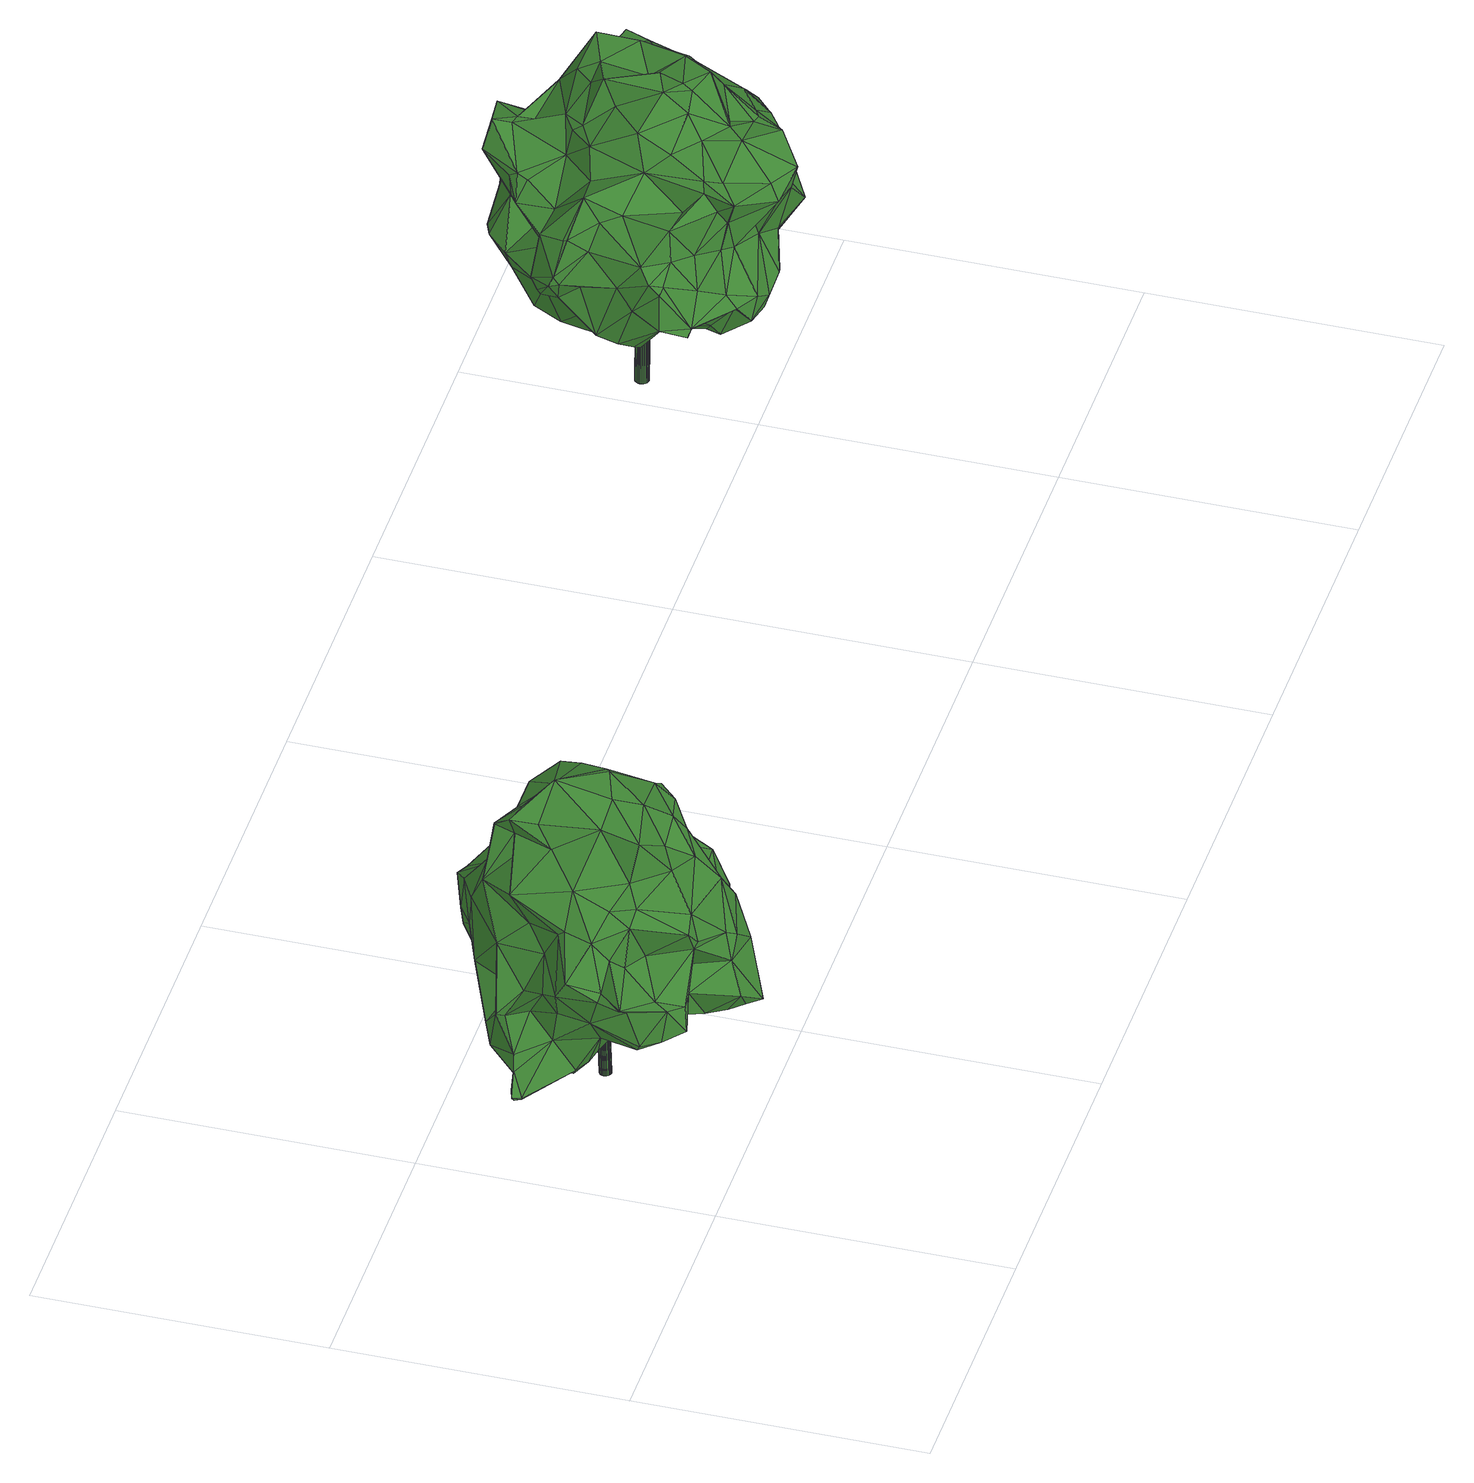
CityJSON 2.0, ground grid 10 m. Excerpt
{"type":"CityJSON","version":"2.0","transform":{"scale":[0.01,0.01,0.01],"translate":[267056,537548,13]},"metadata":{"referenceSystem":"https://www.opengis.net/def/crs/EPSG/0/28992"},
"CityObjects":{
"tree1":{"type":"SolitaryVegetationObject","attributes":{"gtid":385,"crown_width_m":9.72,"crown_median_z":18.6,"crown_r50_m":0.351,"crown_porosity":0.893,"trunk_H_m":5.38,"trunk_DBH_m":0.397,"trunk_radius_m":0.198,"trunk_base_height_m":13.22,"original_gtid":"386"},"geometry":[{"type":"Solid","lod":"3","boundaries":[[[[0,1,2]],[[3,4,5]],[[6,7,8]],[[9,10,11]],[[12,13,14]],[[15,16,17]],[[16,15,18]],[[19,20,21]],[[22,23,24]],[[25,26,27]],[[28,13,29]],[[12,29,13]],[[30,31,27]],[[32,31,30]],[[7,6,33]],[[34,35,36]],[[37,38,39]],[[40,41,35]],[[42,9,11]],[[38,43,44]],[[10,45,46]],[[47,48,49]],[[50,43,51]],[[29,12,52]],[[14,13,28]],[[53,54,55]],[[5,56,24]],[[57,54,58]],[[59,60,61]],[[62,63,64]],[[62,64,65]],[[66,55,67]],[[67,68,69]],[[70,0,71]],[[72,52,73]],[[74,72,73]],[[34,75,55]],[[1,76,36]],[[77,78,79]],[[80,81,82]],[[83,84,85]],[[57,86,54]],[[87,48,30]],[[5,4,88]],[[89,79,90]],[[89,90,91]],[[92,93,94]],[[68,67,95]],[[10,9,45]],[[37,62,51]],[[38,37,43]],[[96,97,98]],[[71,96,98]],[[99,100,101]],[[79,89,77]],[[44,43,50]],[[58,53,102]],[[103,90,79]],[[104,105,106]],[[107,108,109]],[[107,109,110]],[[111,112,113]],[[16,47,114]],[[91,115,116]],[[117,103,118]],[[117,118,115]],[[42,73,9]],[[119,120,121]],[[6,121,120]],[[27,122,30]],[[123,36,41]],[[123,41,124]],[[60,124,61]],[[123,125,1]],[[51,65,50]],[[16,126,17]],[[114,55,127]],[[72,86,128]],[[129,69,130]],[[96,71,0]],[[123,1,36]],[[37,51,43]],[[58,54,53]],[[38,131,71]],[[132,98,133]],[[134,135,136]],[[110,137,106]],[[82,138,139]],[[82,81,140]],[[141,81,80]],[[142,81,141]],[[26,40,143]],[[87,30,122]],[[144,92,119]],[[134,136,145]],[[7,40,26]],[[7,26,25]],[[82,146,80]],[[1,0,76]],[[56,88,18]],[[147,97,148]],[[103,135,134]],[[148,6,120]],[[118,149,115]],[[91,117,115]],[[83,150,151]],[[111,150,152]],[[24,11,22]],[[88,4,153]],[[88,153,18]],[[89,111,152]],[[112,111,89]],[[91,112,89]],[[29,52,128]],[[154,106,105]],[[155,4,3]],[[90,117,91]],[[103,117,90]],[[107,156,157]],[[107,157,108]],[[108,157,139]],[[158,99,45]],[[52,72,128]],[[9,73,45]],[[67,69,66]],[[66,69,129]],[[79,135,103]],[[78,135,79]],[[19,70,44]],[[159,110,109]],[[27,8,25]],[[7,25,8]],[[36,102,34]],[[104,106,137]],[[104,137,28]],[[160,129,130]],[[161,162,163]],[[163,162,17]],[[161,163,164]],[[15,165,18]],[[47,16,18]],[[45,99,46]],[[24,42,11]],[[147,166,97]],[[5,24,3]],[[34,167,35]],[[139,157,146]],[[168,169,170]],[[86,95,171]],[[74,172,72]],[[168,173,103]],[[69,68,130]],[[103,134,168]],[[145,168,134]],[[26,143,122]],[[26,122,27]],[[64,50,65]],[[174,160,56]],[[144,135,78]],[[10,22,11]],[[44,70,71]],[[55,54,175]],[[67,55,175]],[[146,149,80]],[[142,140,81]],[[105,151,154]],[[44,50,19]],[[64,19,50]],[[73,42,176]],[[44,131,38]],[[177,178,138]],[[179,135,144]],[[170,141,80]],[[170,118,173]],[[32,30,48]],[[112,180,113]],[[151,105,84]],[[38,98,39]],[[137,100,14]],[[75,53,55]],[[87,122,181]],[[143,181,122]],[[182,169,32]],[[175,171,95]],[[159,99,101]],[[140,177,82]],[[62,104,63]],[[180,107,154]],[[156,107,180]],[[28,137,14]],[[10,178,22]],[[73,158,45]],[[179,136,135]],[[119,179,144]],[[77,92,78]],[[78,92,144]],[[170,173,168]],[[92,77,93]],[[179,121,183]],[[83,184,150]],[[94,184,132]],[[40,35,143]],[[124,33,61]],[[15,162,165]],[[162,164,165]],[[24,185,42]],[[181,35,167]],[[181,143,35]],[[76,0,186]],[[76,186,36]],[[61,33,6]],[[155,187,48]],[[106,154,110]],[[1,125,2]],[[59,2,125]],[[142,155,3]],[[3,140,142]],[[172,68,95]],[[170,80,118]],[[140,3,23]],[[115,149,156]],[[157,156,149]],[[177,140,23]],[[177,23,188]],[[132,184,189]],[[190,17,126]],[[105,104,62]],[[190,66,17]],[[148,191,59]],[[110,154,107]],[[44,71,131]],[[18,165,56]],[[164,162,161]],[[15,17,162]],[[190,55,66]],[[180,154,113]],[[103,173,118]],[[32,187,141]],[[142,187,155]],[[142,141,187]],[[121,179,192]],[[121,192,119]],[[91,116,112]],[[114,127,16]],[[36,186,102]],[[183,136,179]],[[148,193,191]],[[194,191,193]],[[183,145,136]],[[183,31,145]],[[195,196,64]],[[97,193,148]],[[194,193,97]],[[171,54,86]],[[177,138,82]],[[180,112,116]],[[129,17,66]],[[160,17,129]],[[163,17,160]],[[10,46,197]],[[157,149,146]],[[156,116,115]],[[118,80,149]],[[71,98,38]],[[97,133,98]],[[72,95,86]],[[172,95,72]],[[58,102,186]],[[139,146,82]],[[175,54,171]],[[159,109,108]],[[139,138,198]],[[159,197,46]],[[197,178,10]],[[190,126,127]],[[55,190,127]],[[37,84,62]],[[105,62,84]],[[2,191,194]],[[2,59,191]],[[74,176,172]],[[73,176,74]],[[172,176,68]],[[195,64,29]],[[188,178,177]],[[159,137,110]],[[159,101,137]],[[180,116,156]],[[46,99,159]],[[27,31,8]],[[183,8,31]],[[119,192,179]],[[48,187,32]],[[121,8,183]],[[121,6,8]],[[62,65,51]],[[111,113,150]],[[92,94,119]],[[40,124,41]],[[119,94,147]],[[158,100,99]],[[94,133,166]],[[94,166,147]],[[104,28,63]],[[14,52,12]],[[34,53,75]],[[175,95,67]],[[124,125,123]],[[124,60,125]],[[152,94,93]],[[164,163,174]],[[165,164,174]],[[165,174,56]],[[163,160,174]],[[58,186,57]],[[0,57,186]],[[56,5,88]],[[7,33,40]],[[124,40,33]],[[94,152,184]],[[152,150,184]],[[189,184,83]],[[84,83,151]],[[39,199,37]],[[48,200,155]],[[4,155,200]],[[200,153,4]],[[18,153,47]],[[189,39,98]],[[189,98,132]],[[73,100,158]],[[52,100,73]],[[166,133,97]],[[64,63,29]],[[28,29,63]],[[97,96,194]],[[148,61,6]],[[0,2,194]],[[0,194,96]],[[128,86,20]],[[148,59,61]],[[39,189,199]],[[84,199,85]],[[84,37,199]],[[83,199,189]],[[83,85,199]],[[132,133,94]],[[89,152,93]],[[89,93,77]],[[114,201,167]],[[181,167,201]],[[47,153,200]],[[48,47,200]],[[87,201,114]],[[181,201,87]],[[127,126,16]],[[68,185,130]],[[160,185,56]],[[130,185,160]],[[176,42,185]],[[176,185,68]],[[56,185,24]],[[114,202,55]],[[114,167,202]],[[168,145,203]],[[34,55,202]],[[34,202,167]],[[145,31,203]],[[32,169,203]],[[32,203,31]],[[57,0,21]],[[70,21,0]],[[168,203,169]],[[195,29,128]],[[128,20,19]],[[57,20,86]],[[36,35,41]],[[197,204,198]],[[141,182,32]],[[159,204,197]],[[198,204,139]],[[108,139,204]],[[108,204,159]],[[34,102,53]],[[147,120,119]],[[148,120,147]],[[87,49,48]],[[114,49,87]],[[47,49,114]],[[101,100,137]],[[14,100,52]],[[198,138,178]],[[198,178,197]],[[113,154,205]],[[151,205,154]],[[150,113,205]],[[150,205,151]],[[19,21,70]],[[141,169,182]],[[57,21,20]],[[170,169,141]],[[178,188,22]],[[60,59,125]],[[19,64,196]],[[19,196,128]],[[195,128,196]],[[24,23,3]],[[22,188,23]],[[206,207,208]],[[206,208,209]],[[209,208,210]],[[209,210,211]],[[208,207,212]],[[208,212,210]],[[210,212,213]],[[210,213,211]],[[212,207,214]],[[212,214,213]],[[213,214,215]],[[213,215,211]],[[214,207,216]],[[214,216,215]],[[215,216,217]],[[215,217,211]],[[216,207,218]],[[216,218,217]],[[217,218,219]],[[217,219,211]],[[218,207,220]],[[218,220,219]],[[219,220,221]],[[219,221,211]],[[220,207,222]],[[220,222,221]],[[221,222,223]],[[221,223,211]],[[222,207,224]],[[222,224,223]],[[223,224,225]],[[223,225,211]],[[224,207,226]],[[224,226,225]],[[225,226,227]],[[225,227,211]],[[226,207,228]],[[226,228,227]],[[227,228,229]],[[227,229,211]],[[228,207,230]],[[228,230,229]],[[229,230,231]],[[229,231,211]],[[230,207,232]],[[230,232,231]],[[231,232,233]],[[231,233,211]],[[232,207,234]],[[232,234,233]],[[233,234,235]],[[233,235,211]],[[234,207,236]],[[234,236,235]],[[235,236,237]],[[235,237,211]],[[236,207,238]],[[236,238,237]],[[237,238,239]],[[237,239,211]],[[238,207,240]],[[238,240,239]],[[239,240,241]],[[239,241,211]],[[240,207,242]],[[240,242,241]],[[241,242,243]],[[241,243,211]],[[242,207,244]],[[242,244,243]],[[243,244,245]],[[243,245,211]],[[244,207,246]],[[244,246,245]],[[245,246,247]],[[245,247,211]],[[246,207,248]],[[246,248,247]],[[247,248,249]],[[247,249,211]],[[248,207,250]],[[248,250,249]],[[249,250,251]],[[249,251,211]],[[250,207,252]],[[250,252,251]],[[251,252,253]],[[251,253,211]],[[252,207,254]],[[252,254,253]],[[253,254,255]],[[253,255,211]],[[254,207,206]],[[254,206,255]],[[255,206,209]],[[255,209,211]]]]}]},
"tree2":{"type":"SolitaryVegetationObject","attributes":{"gtid":331,"crown_width_m":9.91,"crown_median_z":20.96,"crown_r50_m":0.335,"crown_porosity":0.899,"trunk_H_m":6.93,"trunk_DBH_m":0.483,"trunk_radius_m":0.242,"trunk_base_height_m":14.03,"original_gtid":"332"},"geometry":[{"type":"Solid","lod":"3","boundaries":[[[[256,257,258]],[[259,260,261]],[[262,263,264]],[[264,265,266]],[[267,268,269]],[[270,271,272]],[[273,272,271]],[[274,275,276]],[[277,278,279]],[[275,280,281]],[[282,283,284]],[[280,285,282]],[[286,287,288]],[[289,260,290]],[[289,290,268]],[[291,292,293]],[[289,294,260]],[[295,296,297]],[[297,298,295]],[[259,290,260]],[[299,300,301]],[[302,303,264]],[[256,304,305]],[[306,307,273]],[[308,309,297]],[[275,310,285]],[[311,312,313]],[[314,279,278]],[[311,315,316]],[[317,318,319]],[[320,288,311]],[[321,322,323]],[[324,323,322]],[[257,325,326]],[[302,327,328]],[[329,330,331]],[[286,330,274]],[[332,330,286]],[[332,288,333]],[[334,335,336]],[[337,338,339]],[[340,341,342]],[[343,341,340]],[[344,263,345]],[[336,346,334]],[[301,347,348]],[[302,328,349]],[[342,350,337]],[[260,294,351]],[[352,353,354]],[[355,258,356]],[[355,356,357]],[[358,359,360]],[[361,362,363]],[[298,323,295]],[[364,365,366]],[[367,368,278]],[[369,266,265]],[[298,370,321]],[[286,274,287]],[[371,372,278]],[[270,365,296]],[[373,374,375]],[[376,377,378]],[[288,332,286]],[[337,379,342]],[[339,379,337]],[[380,381,354]],[[380,354,382]],[[383,384,341]],[[385,386,387]],[[388,387,386]],[[301,348,389]],[[270,272,390]],[[271,306,273]],[[391,392,393]],[[343,383,341]],[[357,394,355]],[[328,283,349]],[[395,329,331]],[[335,396,336]],[[397,261,398]],[[272,273,399]],[[400,401,402]],[[400,358,401]],[[274,330,275]],[[399,403,394]],[[282,404,283]],[[405,385,351]],[[406,407,408]],[[290,259,268]],[[409,279,314]],[[406,410,361]],[[340,411,412]],[[381,380,413]],[[280,282,414]],[[263,262,415]],[[287,312,288]],[[338,416,339]],[[333,288,320]],[[319,417,287]],[[361,410,418]],[[311,316,320]],[[399,396,335]],[[346,336,412]],[[346,412,411]],[[355,394,405]],[[419,269,268]],[[408,409,406]],[[314,406,409]],[[287,274,319]],[[420,293,421]],[[296,422,306]],[[423,424,425]],[[426,427,428]],[[429,427,426]],[[328,284,283]],[[353,268,267]],[[289,305,294]],[[358,430,431]],[[360,430,358]],[[432,433,291]],[[434,435,357]],[[436,314,278]],[[266,302,264]],[[359,302,266]],[[437,438,439]],[[367,278,372]],[[440,441,307]],[[306,422,442]],[[409,277,279]],[[443,300,444]],[[445,433,432]],[[437,439,446]],[[369,447,448]],[[445,432,449]],[[442,324,307]],[[350,341,384]],[[365,390,434]],[[378,377,381]],[[450,299,389]],[[301,389,299]],[[329,395,404]],[[329,404,282]],[[257,363,325]],[[361,363,257]],[[408,407,451]],[[268,305,289]],[[452,453,433]],[[452,433,445]],[[377,372,371]],[[303,349,283]],[[383,454,344]],[[455,456,424]],[[326,434,457]],[[297,309,298]],[[458,446,367]],[[421,293,292]],[[421,292,453]],[[267,459,354]],[[382,354,459]],[[284,414,282]],[[297,460,308]],[[461,262,303]],[[325,443,326]],[[444,326,443]],[[373,309,462]],[[342,423,340]],[[280,414,437]],[[423,463,424]],[[370,375,447]],[[424,456,425]],[[377,376,372]],[[420,460,293]],[[277,464,371]],[[377,371,464]],[[442,295,323]],[[315,465,429]],[[440,324,412]],[[362,301,443]],[[362,443,325]],[[388,261,260]],[[428,424,463]],[[426,428,463]],[[261,388,466]],[[374,467,447]],[[468,367,469]],[[428,427,466]],[[438,437,414]],[[470,399,273]],[[438,414,284]],[[299,444,300]],[[442,323,324]],[[324,340,412]],[[352,354,381]],[[471,352,464]],[[471,464,409]],[[385,394,403]],[[313,398,472]],[[473,474,451]],[[351,387,475]],[[351,385,387]],[[401,476,402]],[[468,445,367]],[[350,338,337]],[[475,387,260]],[[443,301,300]],[[477,410,314]],[[478,465,313]],[[313,472,478]],[[458,376,446]],[[270,390,365]],[[366,365,434]],[[348,347,477]],[[267,354,353]],[[426,416,429]],[[303,404,461]],[[395,479,480]],[[296,306,270]],[[358,400,302]],[[358,302,359]],[[481,344,345]],[[363,362,325]],[[469,367,439]],[[258,304,256]],[[433,292,291]],[[271,270,306]],[[482,483,484]],[[257,256,473]],[[257,473,361]],[[479,338,480]],[[305,473,256]],[[485,446,376]],[[437,446,485]],[[411,340,423]],[[407,473,451]],[[361,473,406]],[[407,406,473]],[[408,471,409]],[[332,331,330]],[[486,450,487]],[[486,487,460]],[[488,276,275]],[[427,261,466]],[[455,428,388]],[[478,429,465]],[[401,358,431]],[[257,457,258]],[[320,489,333]],[[308,490,467]],[[346,456,334]],[[491,413,317]],[[491,317,276]],[[333,331,332]],[[470,396,399]],[[357,272,394]],[[485,376,492]],[[481,493,494]],[[315,429,316]],[[308,462,309]],[[308,467,462]],[[447,369,370]],[[390,435,434]],[[391,397,313]],[[259,397,391]],[[328,495,284]],[[461,404,395]],[[355,405,304]],[[355,304,258]],[[362,477,347]],[[362,347,301]],[[372,376,458]],[[284,496,438]],[[360,420,421]],[[295,422,296]],[[442,422,295]],[[340,324,383]],[[436,497,477]],[[436,477,314]],[[264,303,262]],[[303,283,404]],[[268,393,419]],[[274,276,319]],[[278,368,436]],[[277,371,278]],[[426,339,416]],[[439,496,469]],[[427,478,261]],[[261,478,498]],[[434,326,444]],[[366,434,444]],[[277,409,464]],[[460,490,308]],[[420,490,460]],[[302,349,303]],[[373,375,370]],[[348,497,449]],[[460,297,486]],[[482,460,483]],[[482,291,460]],[[389,483,450]],[[324,322,383]],[[305,499,473]],[[259,393,268]],[[391,393,259]],[[372,458,367]],[[287,417,312]],[[273,441,470]],[[273,307,441]],[[412,441,440]],[[364,500,486]],[[436,449,497]],[[367,445,368]],[[449,432,291]],[[420,467,490]],[[328,327,495]],[[299,500,444]],[[450,500,299]],[[406,314,410]],[[397,259,261]],[[353,499,268]],[[305,268,499]],[[485,501,437]],[[416,320,316]],[[416,316,429]],[[479,416,338]],[[338,350,494]],[[338,494,480]],[[392,502,503]],[[309,370,298]],[[495,504,496]],[[311,288,312]],[[429,478,427]],[[428,455,424]],[[423,379,463]],[[343,340,383]],[[385,405,394]],[[326,457,257]],[[258,457,356]],[[400,327,302]],[[426,463,339]],[[379,339,463]],[[356,457,357]],[[434,357,457]],[[399,394,272]],[[329,282,285]],[[331,489,505]],[[395,505,489]],[[431,453,476]],[[431,476,401]],[[374,373,462]],[[333,489,331]],[[442,307,306]],[[360,467,420]],[[449,368,445]],[[348,477,497]],[[360,448,467]],[[447,467,448]],[[266,448,359]],[[369,448,266]],[[359,448,360]],[[454,369,265]],[[454,265,344]],[[269,459,267]],[[272,435,390]],[[417,502,312]],[[491,378,413]],[[382,506,317]],[[378,381,413]],[[342,341,350]],[[439,367,446]],[[468,504,476]],[[402,476,504]],[[276,488,491]],[[377,352,381]],[[419,459,269]],[[419,392,459]],[[348,449,484]],[[494,493,507]],[[507,493,461]],[[348,484,389]],[[449,291,484]],[[291,482,484]],[[403,386,385]],[[455,386,403]],[[506,459,508]],[[364,366,500]],[[313,397,398]],[[370,369,509]],[[370,509,321]],[[352,510,353]],[[471,510,352]],[[481,415,493]],[[345,415,481]],[[437,501,281]],[[488,281,501]],[[329,285,330]],[[330,285,310]],[[444,500,366]],[[374,462,467]],[[275,330,310]],[[436,368,449]],[[460,487,483]],[[450,483,487]],[[484,483,389]],[[362,410,477]],[[362,511,410]],[[486,500,450]],[[488,275,281]],[[379,423,342]],[[417,503,502]],[[440,307,324]],[[357,435,272]],[[382,317,380]],[[413,380,317]],[[319,276,317]],[[508,318,506]],[[317,506,318]],[[312,502,313]],[[262,461,415]],[[461,493,415]],[[392,313,502]],[[318,508,319]],[[499,353,474]],[[510,474,353]],[[469,504,468]],[[395,331,505]],[[507,461,512]],[[507,512,494]],[[461,395,512]],[[494,512,480]],[[402,495,400]],[[400,495,327]],[[480,512,395]],[[309,373,370]],[[476,453,452]],[[445,468,452]],[[470,336,396]],[[496,504,469]],[[297,513,486]],[[428,466,388]],[[433,453,292]],[[473,499,474]],[[263,265,264]],[[411,456,346]],[[423,425,456]],[[423,456,411]],[[437,281,280]],[[492,488,501]],[[456,455,514]],[[456,514,334]],[[399,514,403]],[[455,403,514]],[[374,447,375]],[[377,464,352]],[[293,460,291]],[[405,351,304]],[[294,304,351]],[[388,386,455]],[[311,465,315]],[[313,465,311]],[[393,392,419]],[[313,392,391]],[[508,417,319]],[[417,508,503]],[[294,305,304]],[[438,496,439]],[[275,285,280]],[[485,492,501]],[[476,452,468]],[[344,265,263]],[[416,479,489]],[[416,489,320]],[[395,489,479]],[[470,441,336]],[[336,441,412]],[[383,322,454]],[[321,454,322]],[[335,334,514]],[[335,514,399]],[[350,384,494]],[[263,415,345]],[[481,384,383]],[[494,384,481]],[[481,383,344]],[[495,496,284]],[[360,421,430]],[[421,453,430]],[[431,430,453]],[[296,513,297]],[[364,486,513]],[[364,513,365]],[[296,365,513]],[[503,508,459]],[[503,459,392]],[[382,459,506]],[[510,471,474]],[[451,474,408]],[[471,408,474]],[[261,498,398]],[[478,398,498]],[[472,398,478]],[[361,418,362]],[[511,418,410]],[[362,418,511]],[[321,515,298]],[[492,376,378]],[[323,515,321]],[[323,298,515]],[[351,475,260]],[[495,402,504]],[[260,387,388]],[[454,509,369]],[[454,321,509]],[[491,492,378]],[[488,492,491]],[[516,517,518]],[[516,518,519]],[[519,518,520]],[[519,520,521]],[[518,517,522]],[[518,522,520]],[[520,522,523]],[[520,523,521]],[[522,517,524]],[[522,524,523]],[[523,524,525]],[[523,525,521]],[[524,517,526]],[[524,526,525]],[[525,526,527]],[[525,527,521]],[[526,517,528]],[[526,528,527]],[[527,528,529]],[[527,529,521]],[[528,517,530]],[[528,530,529]],[[529,530,531]],[[529,531,521]],[[530,517,532]],[[530,532,531]],[[531,532,533]],[[531,533,521]],[[532,517,534]],[[532,534,533]],[[533,534,535]],[[533,535,521]],[[534,517,536]],[[534,536,535]],[[535,536,537]],[[535,537,521]],[[536,517,538]],[[536,538,537]],[[537,538,539]],[[537,539,521]],[[538,517,540]],[[538,540,539]],[[539,540,541]],[[539,541,521]],[[540,517,542]],[[540,542,541]],[[541,542,543]],[[541,543,521]],[[542,517,544]],[[542,544,543]],[[543,544,545]],[[543,545,521]],[[544,517,546]],[[544,546,545]],[[545,546,547]],[[545,547,521]],[[546,517,548]],[[546,548,547]],[[547,548,549]],[[547,549,521]],[[548,517,550]],[[548,550,549]],[[549,550,551]],[[549,551,521]],[[550,517,552]],[[550,552,551]],[[551,552,553]],[[551,553,521]],[[552,517,554]],[[552,554,553]],[[553,554,555]],[[553,555,521]],[[554,517,556]],[[554,556,555]],[[555,556,557]],[[555,557,521]],[[556,517,558]],[[556,558,557]],[[557,558,559]],[[557,559,521]],[[558,517,560]],[[558,560,559]],[[559,560,561]],[[559,561,521]],[[560,517,562]],[[560,562,561]],[[561,562,563]],[[561,563,521]],[[562,517,564]],[[562,564,563]],[[563,564,565]],[[563,565,521]],[[564,517,516]],[[564,516,565]],[[565,516,519]],[[565,519,521]]]]}]}
},
"vertices":[
[911,625,349],[902,750,360],[927,737,368],[191,589,644],[236,644,609],[219,591,555],[884,949,724],[778,1049,637],[702,926,742],[249,252,488],[253,233,612],[219,316,479],[593,128,391],[624,78,400],[569,77,473],[137,714,351],[282,831,328],[229,706,302],[178,723,391],[874,348,363],[743,415,396],[883,465,391],[212,358,612],[175,444,662],[209,477,547],[742,1073,632],[688,1045,540],[618,1014,715],[679,36,389],[709,144,346],[528,965,714],[573,924,847],[489,915,828],[787,981,624],[598,765,450],[726,859,424],[734,806,329],[1086,319,629],[1142,422,549],[1103,401,660],[759,991,480],[782,929,455],[228,327,457],[1088,291,508],[1055,371,435],[303,182,508],[326,195,586],[266,808,470],[377,837,670],[382,779,502],[1028,247,429],[1069,259,513],[572,198,374],[670,641,363],[614,575,341],[486,746,290],[230,609,434],[738,523,362],[658,588,345],[934,887,459],[918,914,450],[934,884,537],[895,233,585],[824,135,498],[889,194,434],[1009,235,454],[330,591,237],[376,573,234],[330,485,345],[344,564,236],[945,465,377],[1063,523,484],[578,310,350],[403,277,477],[466,341,473],[615,736,454],[734,712,369],[815,626,1099],[818,680,1105],[759,579,1147],[376,584,934],[298,588,828],[273,492,818],[968,454,763],[892,300,653],[1020,403,648],[582,445,349],[449,930,525],[276,696,501],[859,448,1043],[730,561,1161],[652,426,1113],[864,679,1021],[816,587,1019],[915,584,866],[496,453,383],[1069,649,477],[1024,633,565],[1062,521,568],[386,202,581],[484,228,515],[543,245,588],[685,651,360],[595,706,1198],[797,110,536],[800,162,697],[668,119,642],[508,226,819],[434,214,792],[485,198,730],[630,145,671],[847,376,1001],[751,355,1009],[781,320,946],[365,870,351],[486,393,1082],[642,353,969],[611,519,1146],[513,530,1094],[916,691,906],[870,800,754],[828,866,860],[551,978,592],[866,864,433],[862,936,454],[884,863,429],[317,805,319],[354,835,333],[720,287,291],[312,562,248],[303,509,314],[1100,439,504],[1007,515,741],[985,525,715],[615,818,1052],[694,737,1102],[630,841,1032],[612,121,577],[286,436,752],[342,383,852],[176,552,714],[353,787,895],[308,612,806],[638,1023,516],[852,759,1070],[504,882,1053],[364,458,887],[892,734,693],[944,798,571],[456,417,944],[886,451,860],[844,305,722],[937,448,983],[255,773,481],[724,188,813],[337,668,693],[526,297,968],[388,373,899],[384,212,505],[473,206,709],[251,538,311],[57,687,303],[82,704,321],[73,667,299],[49,693,316],[136,711,354],[837,626,663],[537,873,499],[481,825,1095],[521,818,1013],[473,682,1012],[593,546,354],[494,451,386],[496,732,1085],[73,667,303],[472,637,373],[325,419,441],[207,441,677],[122,354,688],[784,844,1021],[688,265,911],[542,955,504],[559,791,934],[648,880,885],[950,497,832],[255,456,457],[695,658,362],[384,731,770],[119,357,687],[1012,500,743],[332,774,314],[967,702,504],[741,712,953],[1029,669,515],[1060,660,481],[726,211,427],[853,326,372],[267,277,633],[323,395,705],[1048,395,661],[312,728,549],[469,925,514],[417,755,398],[502,879,1051],[414,352,694],[756,334,818],[645,544,22],[625,545,22],[644,550,22],[641,560,560],[640,565,560],[621,560,560],[642,554,22],[638,570,560],[639,559,22],[635,574,560],[635,562,22],[631,577,560],[631,564,21],[627,579,560],[626,565,21],[622,580,560],[620,564,21],[616,580,560],[616,562,21],[612,578,560],[611,559,21],[607,575,560],[608,555,21],[604,571,560],[606,551,22],[602,566,560],[605,546,22],[601,561,560],[606,540,22],[602,556,560],[608,536,22],[604,551,560],[611,531,22],[607,547,560],[615,528,22],[611,544,561],[619,526,22],[615,541,561],[624,525,22],[620,541,561],[630,526,22],[626,541,561],[634,528,22],[630,543,561],[639,531,22],[635,546,561],[642,535,22],[638,550,561],[644,539,22],[640,555,561],
[3849,1704,469],[3872,1785,592],[4027,1791,462],[3865,1411,486],[3950,1456,419],[3979,1369,540],[4375,1066,997],[4465,1175,999],[4346,1147,1098],[4389,1212,996],[4369,1312,1155],[3611,1356,567],[3730,1405,488],[3632,1309,549],[4244,1739,767],[4352,1589,698],[4272,1693,592],[4454,1670,628],[3775,938,727],[3819,1028,876],[3717,1026,757],[3610,1525,952],[3681,1491,1078],[3612,1540,945],[3912,907,1016],[3785,1037,998],[4065,888,1046],[4154,964,1113],[3996,1052,1170],[3928,915,1001],[3859,923,673],[3760,953,634],[3865,942,616],[3838,1466,454],[3854,1438,461],[4007,1644,1143],[4061,1576,1244],[4127,1639,1236],[3885,1553,445],[4391,1615,878],[4336,1711,889],[4326,1730,1021],[4369,1577,1018],[4042,1910,978],[4010,1901,968],[3926,1898,1006],[4231,1181,1194],[4255,1082,1094],[3905,1676,467],[3793,1600,469],[4399,1604,764],[4428,1552,701],[4340,1674,1084],[4414,1600,1081],[3938,1008,930],[3987,1069,584],[3795,1067,529],[3829,1123,514],[3651,1629,923],[4054,1117,521],[4058,1115,522],[3599,1109,690],[3601,1109,687],[3717,989,709],[4060,961,616],[4478,1414,993],[4400,1411,881],[4464,1516,844],[4480,1417,747],[3886,1870,738],[3993,1867,717],[4094,1123,1161],[4151,1058,1129],[4084,915,943],[3961,988,832],[4087,959,765],[3961,920,691],[4012,933,659],[4425,1514,432],[4453,1576,435],[4469,1551,451],[4425,1161,684],[4295,1019,661],[4290,1124,557],[4488,1383,721],[4453,1186,708],[4494,1235,613],[4386,1255,720],[4488,1202,978],[4484,1139,959],[4469,1498,469],[3861,1791,973],[3849,1760,996],[4187,1052,1125],[4455,1139,726],[3989,1627,484],[3604,1359,796],[3603,1426,592],[3575,1298,739],[4075,1722,429],[4061,1804,467],[4129,1802,495],[4194,1298,1312],[4273,1308,1250],[4260,1468,1289],[3794,1785,708],[3869,1787,889],[3843,1851,734],[4160,1736,871],[4201,1788,793],[4137,1802,822],[3816,1328,1113],[3807,1503,1051],[4391,1329,1144],[4438,1448,1095],[3668,1434,998],[3693,1366,1024],[4460,1580,1115],[4478,1577,1147],[4479,1574,1145],[3658,1200,1022],[3599,1277,903],[3647,1191,906],[4351,1241,535],[3555,1203,834],[3559,1239,866],[3542,1199,702],[4387,1302,856],[4430,1149,745],[4154,1588,443],[4163,1489,455],[4111,1448,447],[4112,1408,404],[3975,1881,1095],[4195,1785,704],[3772,1323,560],[3713,1254,578],[3718,1324,515],[4158,1691,495],[4209,904,811],[4454,1577,438],[3865,1302,599],[3899,1265,609],[4304,1586,541],[4145,1200,1304],[4040,1262,1323],[4028,1229,1312],[4167,1579,453],[4145,964,951],[4068,1670,408],[3638,1655,754],[3617,1628,725],[3568,1577,785],[3573,1562,822],[3754,1640,796],[4495,1439,533],[4488,1498,585],[3574,1195,858],[3955,945,1048],[4378,1067,992],[4111,1103,629],[3784,1017,653],[3923,1711,752],[3657,1292,533],[4254,1613,1297],[4140,1567,1272],[4407,1606,832],[4456,1330,577],[4318,1324,544],[4378,1440,532],[4204,1261,615],[4079,1313,606],[4194,1384,503],[4092,1138,494],[4144,1406,1246],[4090,1354,1310],[3952,1604,1127],[3952,1571,1153],[4119,1851,685],[4141,1714,563],[3771,1613,940],[3757,1011,1090],[3831,1069,1116],[3817,1129,1121],[4426,1522,687],[4469,1537,597],[4458,1557,814],[3982,1839,900],[4071,1877,835],[3873,1526,1136],[3793,1121,1091],[4432,1486,1156],[4305,1428,1227],[3927,1620,1042],[4125,1906,1051],[3609,1613,716],[3987,1473,1225],[3986,1511,1329],[4417,1354,1005],[4239,1428,451],[4395,1457,502],[3996,1761,589],[3797,1194,996],[3599,1210,660],[4169,1711,1146],[4318,1006,957],[4404,1597,1130],[4327,1274,534],[3627,1460,906],[4034,1136,541],[4081,1379,525],[4374,1596,1156],[3877,1367,1220],[3858,1252,1172],[4448,1563,586],[3582,1544,788],[3911,1172,606],[3757,1644,628],[3626,1560,701],[4002,1486,536],[4008,1319,1298],[3784,1746,926],[4024,1171,561],[4274,1012,683],[4323,962,728],[4425,1163,932],[4055,1761,1061],[4043,1814,1069],[3997,1819,1077],[3787,1076,1031],[4134,1775,1025],[4104,1797,1049],[3768,1057,895],[4108,980,715],[4261,1636,1146],[3693,1116,772],[3729,1136,884],[4356,1069,974],[4376,1134,785],[4041,1106,1182],[3961,1178,1168],[3832,1720,989],[3952,1311,613],[3697,1493,596],[4116,1858,1004],[3783,1040,998],[3801,1102,553],[3668,1173,682],[3982,1228,1253],[4108,980,719],[3580,1116,665],[4285,1022,801],[3619,1132,676],[4429,1376,1032],[3630,1487,755],[3858,1621,834],[4308,961,779],[4289,1707,918],[4374,1517,476],[4362,1501,903],[4049,1395,102],[4025,1395,103],[4048,1401,102],[4073,1393,795],[4072,1399,795],[4049,1393,796],[4046,1407,102],[4070,1405,795],[4042,1412,102],[4066,1410,795],[4037,1416,103],[4061,1414,796],[4031,1418,103],[4055,1416,796],[4025,1419,103],[4049,1417,796],[4019,1418,103],[4043,1417,796],[4013,1416,103],[4037,1414,796],[4008,1412,104],[4032,1410,797],[4004,1407,104],[4028,1405,797],[4002,1401,104],[4026,1399,797],[4001,1395,104],[4025,1393,797],[4002,1389,104],[4026,1387,797],[4004,1383,104],[4028,1381,797],[4008,1378,104],[4032,1376,796],[4013,1374,103],[4037,1372,796],[4019,1372,103],[4043,1370,796],[4025,1371,103],[4049,1369,796],[4031,1372,103],[4055,1370,796],[4037,1374,102],[4061,1372,795],[4042,1378,102],[4066,1376,795],[4046,1383,102],[4070,1381,795],[4048,1389,102],[4072,1387,795]
]}
